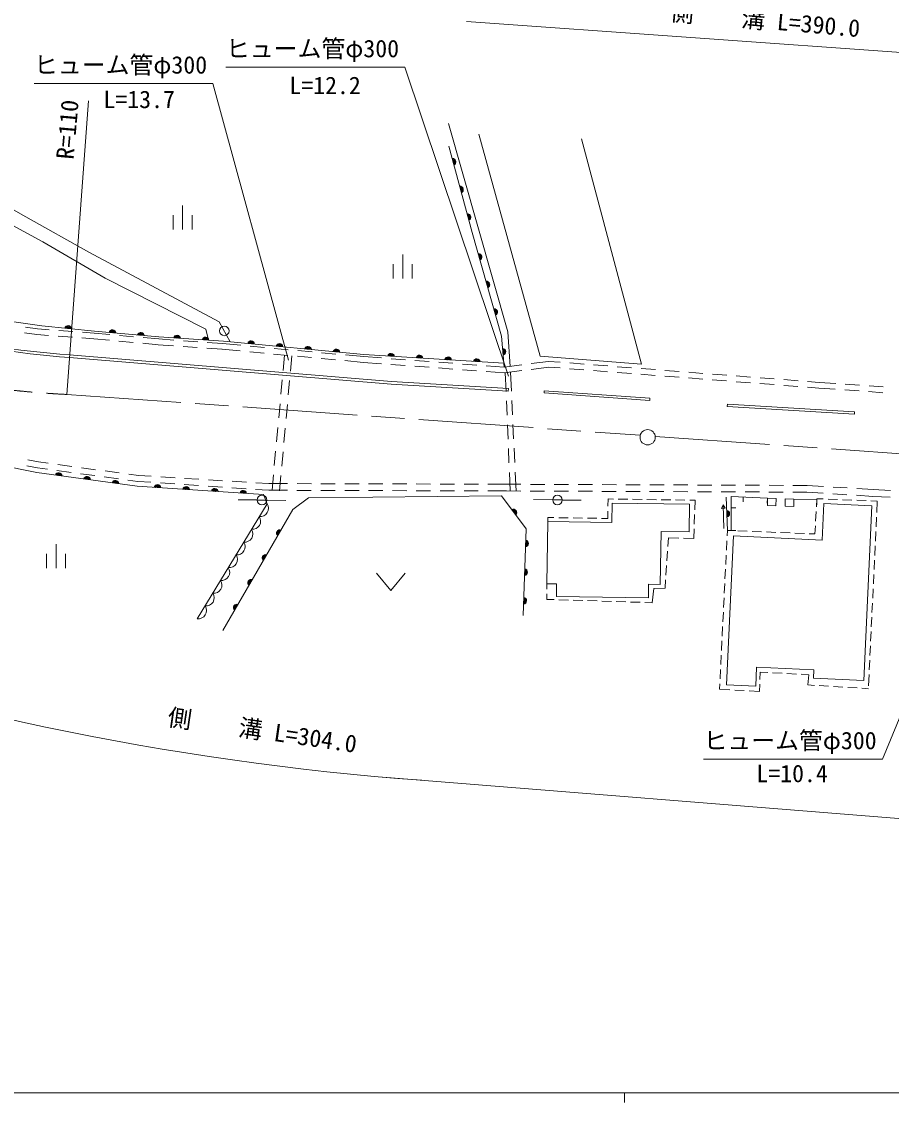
# Model space of a CAD drawing. Units: millimetres, scale not verified. Extents: x 40000 to 680000, y 20000 to 380000.
# Drawn here: x 204818 to 295948, y 204000 to 317216 of the extents above; entities that cross this region are included whole.
import ezdxf
from ezdxf.enums import TextEntityAlignment as Align

# ---------------------------------------------------------------- set-up
doc = ezdxf.new("R2010")
doc.units = ezdxf.units.MM
doc.header["$LTSCALE"] = 1000
doc.linetypes.add('CHAIN', pattern=[18.5, 12, -1.5, 3.5, -1.5])
for name, color, linetype, lineweight in [('M-BGD', 7, 'Continuous', 13), ('M-BMK', 2, 'CHAIN', 13), ('M-BMK-SRVR', 3, 'Continuous', 13), ('M-STR-HTXT', 7, 'Continuous', 13), ('M-TTL-BAND', 7, 'Continuous', 13)]:
    doc.layers.add(name, color=color, linetype=linetype, lineweight=lineweight)
doc.styles.add('ＭＳ ゴシック', font='')
doc.styles.get('ＭＳ ゴシック').set_extended_font_data('MS Gothic')

msp = doc.modelspace()

# ---------------------------------------------------------------- linework, layer by layer
at = {"layer": 'M-BGD'}
for p, q in [((252721, 305412), (259159, 282158)), ((221687, 297954), (221687, 295454)), ((220687, 296954), (220687, 295454)), ((222687, 296954), (222687, 295454)), ((244744, 292821), (244744, 290321)), ((243744, 291821), (243744, 290321)), ((245744, 291821), (245744, 290321)), ((205134, 284628), (206402, 284436)), ((205222, 285222), (206469, 285033)), ((206402, 284436), (207648, 284342)), ((206469, 285033), (207706, 284939)), ((208645, 284266), (210141, 284153)), ((208703, 284864), (210199, 284750)), ((211196, 284674), (212433, 284581)), ((212433, 284581), (214067, 284433)), ((215063, 284344), (216557, 284209)), ((211138, 284077), (212383, 283983)), ((212383, 283983), (214018, 283835)), ((215014, 283746), (216508, 283611)), ((217504, 283521), (219138, 283374)), ((217553, 284120), (219187, 283972)), ((219138, 283374), (220731, 283259)), ((219187, 283972), (220777, 283857)), ((221728, 283187), (223224, 283078)), ((221774, 283785), (223270, 283676)), ((224268, 283604), (225858, 283489)), ((225858, 283489), (227784, 283311)), ((228780, 283219), (230274, 283080)), ((224222, 283006), (225814, 282890)), ((225814, 282890), (225802, 282891)), ((225802, 282891), (227732, 282713)), ((228727, 282621), (230221, 282483)), ((231217, 282391), (232710, 282252)), ((231269, 282988), (232763, 282850)), ((232214, 280680), (232362, 282285)), ((232986, 280608), (233134, 282213)), ((233706, 282160), (235200, 282022)), ((233759, 282758), (235252, 282620)), ((236196, 281930), (237689, 281792)), ((236248, 282528), (237742, 282390)), ((238738, 282298), (240664, 282119)), ((240664, 282119), (242535, 281979)), ((238685, 281700), (240614, 281522)), ((240614, 281522), (242519, 281379)), ((243516, 281304), (245012, 281192)), ((243533, 281905), (245028, 281793)), ((246009, 281118), (247505, 281006)), ((246026, 281718), (247521, 281606)), ((248502, 280931), (249998, 280819)), ((248519, 281532), (250014, 281420)), ((251012, 281345), (252507, 281233)), ((253505, 281159), (255376, 281019)), ((255376, 281019), (257212, 281258)), ((258203, 281387), (260039, 281627)), ((258219, 280784), (260055, 281024)), ((260039, 281627), (261250, 281533)), ((260055, 281024), (261235, 280932)), ((262232, 280854), (263728, 280738)), ((262247, 281455), (263742, 281339)), ((264739, 281261), (266235, 281145)), ((267232, 281067), (268727, 280951)), ((269724, 280873), (271220, 280757)), ((231984, 278190), (232122, 279684)), ((250995, 280745), (252491, 280633)), ((253488, 280558), (255392, 280416)), ((255392, 280416), (257228, 280655)), ((255577, 278485), (255498, 280429)), ((256038, 280500), (256131, 278518)), ((264725, 280660), (266220, 280544)), ((267217, 280466), (268713, 280350)), ((269710, 280272), (271205, 280156)), ((272202, 280078), (273698, 279962)), ((272217, 280679), (273712, 280563)), ((274695, 279884), (276190, 279768)), ((274709, 280485), (276204, 280369)), ((277187, 279690), (278682, 279574)), ((277201, 280291), (278697, 280175)), ((279694, 280097), (281189, 279981)), ((282186, 279903), (283682, 279787)), ((284679, 279709), (286174, 279593)), ((232756, 278119), (232894, 279612)), ((255827, 278779), (255811, 278499)), ((279679, 279496), (281175, 279380)), ((282172, 279302), (283667, 279186)), ((284664, 279108), (286160, 278992)), ((287157, 278914), (288337, 278822)), ((287171, 279515), (288382, 279421)), ((288337, 278822), (290069, 278699)), ((288382, 279421), (290112, 279298)), ((291066, 278629), (292562, 278522)), ((291110, 279227), (292606, 279121)), ((293603, 279050), (295100, 278944)), ((255678, 275987), (255617, 277486)), ((256177, 277519), (256247, 276020)), ((293560, 278452), (295056, 278345)), ((231755, 275701), (231892, 277194)), ((232527, 275629), (232664, 277123)), ((231525, 273211), (231663, 274705)), ((232297, 273140), (232435, 274634)), ((255779, 273489), (255718, 274988)), ((256294, 275022), (256364, 273523)), ((231296, 270722), (231433, 272215)), ((232068, 270650), (232205, 272144)), ((255880, 270991), (255820, 272490)), ((256411, 272524), (256481, 271026)), ((206496, 270469), (205361, 270698)), ((206600, 271087), (205481, 271312)), ((207615, 270949), (206600, 271087)), ((210093, 270613), (208606, 270815)), ((207532, 270329), (206496, 270469)), ((210009, 269993), (208523, 270194)), ((212487, 269657), (211000, 269859)), ((212570, 270277), (211084, 270479)), ((214964, 269321), (213478, 269523)), ((215047, 269942), (213561, 270143)), ((217054, 269670), (216038, 269807)), ((218395, 269587), (217054, 269670)), ((220891, 269433), (219393, 269525)), ((231056, 268121), (231204, 269726)), ((231828, 268050), (231976, 269655)), ((255999, 268047), (255921, 269992)), ((256528, 270027), (256621, 268045)), ((216991, 269046), (215955, 269187)), ((218365, 268954), (216991, 269046)), ((220859, 268786), (219363, 268887)), ((223353, 268618), (221857, 268719)), ((223386, 269279), (221889, 269371)), ((225848, 268450), (224351, 268551)), ((225881, 269125), (224384, 269217)), ((228342, 268282), (226846, 268383)), ((228376, 268970), (226879, 269063)), ((230715, 268826), (229374, 268909)), ((232673, 268820), (230715, 268826)), ((235173, 268813), (233673, 268817)), ((237673, 268806), (236173, 268810)), ((240173, 268798), (238673, 268803)), ((242673, 268791), (241173, 268795)), ((245173, 268784), (243673, 268788)), ((247673, 268776), (246173, 268781)), ((250173, 268769), (248673, 268773)), ((252673, 268762), (251173, 268766)), ((255630, 268753), (253673, 268759)), ((257129, 268747), (255630, 268753)), ((259629, 268737), (258129, 268743)), ((262129, 268727), (260629, 268733)), ((264629, 268717), (263129, 268723)), ((267129, 268707), (265629, 268713)), ((269629, 268697), (268129, 268703)), ((272129, 268688), (270629, 268693)), ((274629, 268678), (273129, 268684)), ((277129, 268668), (275629, 268674)), ((279629, 268658), (278129, 268664)), ((282129, 268648), (280629, 268654)), ((284629, 268638), (283129, 268644)), ((287128, 268628), (285629, 268634)), ((288834, 268520), (287128, 268628)), ((291329, 268361), (289832, 268456)), ((230713, 268122), (229340, 268214)), ((232671, 268116), (230713, 268122)), ((235171, 268109), (233671, 268113)), ((255107, 267555), (234881, 267344)), ((237671, 268102), (236171, 268106)), ((240171, 268094), (238671, 268099)), ((242671, 268087), (241171, 268091)), ((245171, 268079), (243671, 268084)), ((247670, 268072), (246171, 268077)), ((250170, 268065), (248670, 268069)), ((252670, 268057), (251170, 268062)), ((255628, 268049), (253670, 268055)), ((257116, 268043), (255628, 268049)), ((259616, 268033), (258116, 268039)), ((262116, 268023), (260616, 268029)), ((264616, 268013), (263116, 268019)), ((267116, 268003), (265616, 268009)), ((266262, 267214), (266250, 266441)), ((266824, 267205), (266262, 267214)), ((268324, 267182), (267324, 267198)), ((269616, 267993), (268116, 267999)), ((272116, 267983), (270616, 267989)), ((274616, 267974), (273116, 267979)), ((277116, 267964), (275616, 267970)), ((279616, 267954), (278116, 267960)), ((278763, 263918), (278633, 267411)), ((280435, 267417), (280408, 266917)), ((282116, 267944), (280616, 267950)), ((282974, 267279), (282947, 266780)), ((284616, 267934), (283116, 267940)), ((287104, 267924), (285616, 267930)), ((288801, 267816), (287104, 267924)), ((288101, 266390), (288152, 267239)), ((288152, 267239), (288814, 267213)), ((289314, 267194), (290313, 267155)), ((291296, 267657), (289799, 267753)), ((293991, 267486), (292294, 267594)), ((294032, 268189), (292327, 268297)), ((295815, 267385), (293991, 267486)), ((295842, 268083), (294032, 268189)), ((229500, 267104), (227500, 267126)), ((229500, 267099), (230500, 267099)), ((230500, 267088), (232499, 267047)), ((260462, 267112), (258462, 267139)), ((260462, 267105), (261462, 267105)), ((261462, 267099), (263461, 267076)), ((269824, 267159), (268824, 267175)), ((271324, 267136), (270324, 267151)), ((272824, 267113), (271824, 267128)), ((274323, 267089), (273324, 267105)), ((275386, 267073), (274823, 267082)), ((275349, 266067), (275386, 267073)), ((278146, 266227), (278325, 266606)), ((278521, 266236), (278146, 266227)), ((278381, 264107), (278325, 266606)), ((278325, 266606), (278521, 266236)), ((279159, 266291), (279659, 266288)), ((285733, 267189), (285717, 266689)), ((285733, 267189), (288145, 267111)), ((288145, 267111), (288128, 266611)), ((288145, 267111), (288128, 266611)), ((290812, 267136), (291812, 267097)), ((292311, 267078), (293311, 267039)), ((293810, 267020), (294472, 266994)), ((294472, 266994), (294415, 265800)), ((259955, 265264), (259948, 264845)), ((260593, 265255), (259955, 265264)), ((262092, 265231), (261093, 265247)), ((263592, 265208), (262592, 265224)), ((265092, 265185), (264092, 265200)), ((266230, 265167), (265592, 265177)), ((266242, 265941), (266230, 265167)), ((275295, 264568), (275331, 265567)), ((288012, 264892), (288072, 265891)), ((294391, 265300), (294344, 264301)), ((275240, 263062), (275276, 264068)), ((278735, 263338), (278763, 263918)), ((278763, 263918), (279351, 263894)), ((279144, 263903), (279644, 263900)), ((279850, 263874), (280849, 263833)), ((281349, 263813), (282348, 263772)), ((287931, 263544), (287982, 264393)), ((294320, 263802), (294272, 262803)), ((272527, 262240), (272587, 263131)), ((272587, 263131), (273663, 263103)), ((274163, 263090), (275240, 263062)), ((278661, 261839), (278710, 262838)), ((282848, 263751), (283847, 263711)), ((284346, 263690), (285346, 263649)), ((285845, 263629), (286844, 263588)), ((287344, 263568), (287931, 263544)), ((208432, 262470), (208432, 259970)), ((272426, 260743), (272493, 261741)), ((294248, 262304), (294201, 261305)), ((207432, 261470), (207432, 259970)), ((209432, 261470), (209432, 259970)), ((278588, 260341), (278637, 261340)), ((294177, 260805), (294129, 259807)), ((241991, 259435), (243491, 257635)), ((243491, 257635), (244991, 259435)), ((272325, 259246), (272392, 260244)), ((278514, 258843), (278563, 259842)), ((294105, 259307), (294058, 258308)), ((259847, 258326), (259852, 257760)), ((272231, 257856), (272291, 258748)), ((278441, 257345), (278490, 258344)), ((259857, 257260), (259862, 256695)), ((270875, 256345), (271063, 257831)), ((271063, 257831), (272231, 257856)), ((294034, 257809), (293986, 256810)), ((259862, 256695), (260621, 256671)), ((261121, 256655), (262120, 256623)), ((262620, 256607), (263619, 256576)), ((264119, 256560), (265119, 256528)), ((265618, 256512), (266618, 256480)), ((267118, 256464), (268117, 256433)), ((268617, 256417), (269616, 256385)), ((270116, 256369), (270875, 256345)), ((278367, 255847), (278416, 256845)), ((293962, 256311), (293915, 255312)), ((278294, 254348), (278343, 255347)), ((293891, 254812), (293843, 253813)), ((278221, 252850), (278269, 253849)), ((293820, 253314), (293772, 252315)), ((278147, 251352), (278196, 252351)), ((293748, 251816), (293700, 250817)), ((278074, 249854), (278123, 250853)), ((293677, 250317), (293629, 249318)), ((278000, 248356), (278049, 249354)), ((282208, 249069), (282174, 248313)), ((282997, 249028), (282208, 249069)), ((284495, 248949), (283496, 249001)), ((285993, 248871), (284994, 248923)), ((287281, 248803), (286492, 248845)), ((287202, 247729), (287281, 248803)), ((293605, 248819), (293548, 247625)), ((277947, 247276), (277976, 247856)), ((279033, 247219), (277947, 247276)), ((280531, 247140), (279533, 247193)), ((282117, 247057), (281031, 247114)), ((282151, 247813), (282117, 247057)), ((287877, 247687), (287202, 247729)), ((289374, 247595), (288376, 247657)), ((290871, 247503), (289873, 247565)), ((292368, 247411), (291370, 247473)), ((293543, 247339), (292868, 247381))]:
    msp.add_line(p, q, dxfattribs=at)
for points in [[(226673, 283681), (225525, 285775), (211851, 293066), (205268, 296762), (198413, 300639), (192716, 304390), (189682, 306503), (188045, 307814), (186656, 308827), (186110, 309514), (186282, 310528), (187187, 311697), (188029, 312337)], [(173936, 300844), (176983, 303972), (182317, 307973), (184154, 307962), (186259, 307072), (189816, 304663), (197382, 299384), (207056, 294155), (213584, 290329), (224136, 284995), (224414, 283850)], [(256013, 281102), (255757, 284721), (249557, 306547)], [(259159, 282158), (269779, 281326), (263492, 304954)], [(255376, 281019), (255114, 284252), (252020, 295111), (249577, 304158)], [(255343, 281426), (240683, 282338), (225986, 283747), (219205, 284191), (212451, 284799), (206919, 285336), (198087, 286591), (190784, 288267), (182366, 290860), (171747, 294896), (173440, 297481)], [(209826, 282022), (232153, 280174), (243549, 279236), (255811, 278499)], [(209850, 282301), (232176, 280452), (243569, 279515), (255827, 278779)], [(230172, 267671), (216941, 268552), (206413, 269979), (198236, 271628), (195475, 272307)], [(223226, 254661), (230528, 266707), (230172, 267671)], [(234881, 267344), (233251, 266100), (225909, 253420)], [(257373, 255016), (257669, 264080), (255107, 267555)], [(279144, 263903), (279166, 267485), (282974, 267279)]]:
    msp.add_lwpolyline(points, dxfattribs=at)
for points in [[(259567, 278554), (270652, 277774), (270636, 277540), (259551, 278320)], [(278766, 277125), (292083, 276327), (292070, 276111), (278753, 276909)], [(282951, 266522), (283852, 266494), (283875, 267252), (282974, 267279)], [(284808, 266459), (285710, 266432), (285733, 267189), (284832, 267217)], [(274788, 266662), (266675, 266788), (266643, 264741), (259948, 264845), (259847, 258326), (260874, 258310), (260853, 257009), (270494, 256859), (270516, 258272), (271737, 258253), (271822, 263802), (274744, 263757)], [(293043, 248181), (293916, 266489), (288864, 266730), (288681, 262896), (279410, 263338), (278666, 247754), (281731, 247608), (281826, 249595), (287837, 249309), (287795, 248431)]]:
    msp.add_lwpolyline(points, close=True, dxfattribs=at)
for centre in [(226051, 284816), (230000, 267099), (260962, 267105)]:
    msp.add_circle(centre, 500, dxfattribs=at)
for centre, radius, start, end in [((249964, 302517), 354, 293.91312, 96.3183), ((249964, 302517), 283, 296.13716, 94.09426), ((249964, 302517), 212, 299.88349, 90.34794), ((249964, 302517), 142, 307.59522, 82.63621), ((249964, 302517), 100, 317.91288, 72.31854), ((250746, 299620), 354, 293.91312, 96.3183), ((250746, 299620), 283, 296.13716, 94.09426), ((250746, 299620), 212, 299.88349, 90.34794), ((250746, 299620), 142, 307.59522, 82.63621), ((250746, 299620), 100, 317.91288, 72.31854), ((251528, 296724), 354, 293.91312, 96.3183), ((251528, 296724), 283, 296.13716, 94.09426), ((251528, 296724), 212, 299.88349, 90.34794), ((251528, 296724), 142, 307.59522, 82.63621), ((251528, 296724), 100, 317.91288, 72.31854), ((252693, 292552), 354, 294.69638, 97.10155), ((252693, 292552), 283, 296.92041, 94.87752), ((252693, 292552), 212, 300.66674, 91.13119), ((252693, 292552), 142, 308.37847, 83.41946), ((252693, 292552), 100, 318.69613, 73.1018), ((253515, 289667), 354, 294.69638, 97.10155), ((253515, 289667), 283, 296.92041, 94.87752), ((253515, 289667), 212, 300.66674, 91.13119), ((218902, 394390), 112734, 248.63219, 265.38343), ((218134, 391905), 109917, 248.53339, 265.67751), ((253515, 289667), 142, 308.37847, 83.41946), ((253515, 289667), 100, 318.69613, 73.1018), ((254337, 286781), 354, 294.69638, 97.10155), ((254337, 286781), 283, 296.92041, 94.87752), ((254337, 286781), 212, 300.66674, 91.13119), ((254337, 286781), 142, 308.37847, 83.41946), ((254337, 286781), 100, 318.69613, 73.1018), ((209680, 285014), 354, 3.2582, 165.66338), ((209680, 285014), 283, 5.48224, 163.43934), ((209680, 285014), 212, 9.22857, 159.69302), ((209680, 285014), 142, 16.9403, 151.98129), ((209680, 285014), 100, 27.25796, 141.66363), ((214329, 284576), 354, 3.65071, 166.05589), ((214329, 284576), 283, 5.87475, 163.83185), ((214329, 284576), 212, 9.62107, 160.08552), ((214329, 284576), 142, 17.3328, 152.37379), ((214329, 284576), 100, 27.65047, 142.05613), ((217317, 284307), 354, 3.65071, 166.05589), ((217317, 284307), 283, 5.87475, 163.83185), ((217317, 284307), 212, 9.62107, 160.08552), ((217317, 284307), 142, 17.3328, 152.37379), ((217317, 284307), 100, 27.65047, 142.05613), ((221095, 284013), 354, 5.05003, 167.45521), ((221095, 284013), 283, 7.27407, 165.23117), ((221095, 284013), 212, 11.02039, 161.48484), ((221095, 284013), 142, 18.73212, 153.77311), ((221095, 284013), 100, 29.04979, 143.45545), ((224088, 283817), 354, 5.05003, 167.45521), ((224088, 283817), 283, 7.27407, 165.23117), ((224088, 283817), 212, 11.02039, 161.48484), ((224088, 283817), 142, 18.73212, 153.77311), ((224088, 283817), 100, 29.04979, 143.45545), ((228850, 283418), 354, 3.32201, 165.72719), ((228850, 283418), 283, 5.54605, 163.50315), ((228850, 283418), 212, 9.29237, 159.75682), ((228850, 283418), 142, 17.0041, 152.04509), ((228850, 283418), 100, 27.32176, 141.72743), ((231836, 283132), 354, 3.32201, 165.72719), ((231836, 283132), 283, 5.54605, 163.50315), ((231836, 283132), 212, 9.29237, 159.75682), ((231836, 283132), 142, 17.0041, 152.04509), ((231836, 283132), 100, 27.32176, 141.72743), ((234822, 282846), 354, 3.32201, 165.72719), ((234822, 282846), 283, 5.54605, 163.50315), ((234822, 282846), 212, 9.29237, 159.75682), ((234822, 282846), 142, 17.0041, 152.04509), ((234822, 282846), 100, 27.32176, 141.72743), ((237809, 282559), 354, 3.32201, 165.72719), ((237809, 282559), 283, 5.54605, 163.50315), ((237809, 282559), 212, 9.29237, 159.75682), ((237809, 282559), 142, 17.0041, 152.04509), ((237809, 282559), 100, 27.32176, 141.72743), ((243518, 282108), 354, 5.23681, 167.64199), ((243518, 282108), 283, 7.46085, 165.41795), ((243518, 282108), 212, 11.20717, 161.67162), ((243518, 282108), 142, 18.9189, 153.95989), ((243518, 282108), 100, 29.23657, 143.64223), ((246512, 281921), 354, 5.23681, 167.64199), ((246512, 281921), 283, 7.46085, 165.41795), ((246512, 281921), 212, 11.20717, 161.67162), ((246512, 281921), 142, 18.9189, 153.95989), ((246512, 281921), 100, 29.23657, 143.64223), ((249506, 281735), 354, 5.23681, 167.64199), ((249506, 281735), 283, 7.46085, 165.41795), ((249506, 281735), 212, 11.20717, 161.67162), ((255191, 282631), 354, 283.43303, 85.8382), ((255191, 282631), 283, 285.65706, 83.61417), ((255191, 282631), 212, 289.40339, 79.86784), ((255191, 282631), 142, 297.11512, 72.15611), ((255191, 282631), 100, 307.43278, 61.83845), ((249506, 281735), 142, 18.9189, 153.95989), ((249506, 281735), 100, 29.23657, 143.64223), ((252501, 281549), 354, 5.23681, 167.64199), ((252501, 281549), 283, 7.46085, 165.41795), ((252501, 281549), 212, 11.20717, 161.67162), ((252501, 281549), 142, 18.9189, 153.95989), ((252501, 281549), 100, 29.23657, 143.64223), ((208697, 269614), 354, 1.0777, 163.48288), ((208697, 269614), 283, 3.30174, 161.25884), ((208697, 269614), 212, 7.04807, 157.51252), ((208697, 269614), 142, 14.7598, 149.80079), ((208697, 269614), 100, 25.07746, 139.48312), ((211670, 269212), 354, 1.0777, 163.48288), ((211670, 269212), 283, 3.30174, 161.25884), ((211670, 269212), 212, 7.04807, 157.51252), ((211670, 269212), 142, 14.7598, 149.80079), ((211670, 269212), 100, 25.07746, 139.48312), ((214643, 268809), 354, 1.0777, 163.48288), ((214643, 268809), 283, 3.30174, 161.25884), ((214643, 268809), 212, 7.04807, 157.51252), ((214643, 268809), 142, 14.7598, 149.80079), ((214643, 268809), 100, 25.07746, 139.48312), ((219063, 268356), 354, 4.9895, 167.39468), ((219063, 268356), 283, 7.21354, 165.17064), ((219063, 268356), 212, 10.95987, 161.42431), ((219063, 268356), 142, 18.6716, 153.71258), ((219063, 268356), 100, 28.98926, 143.39492), ((222057, 268157), 354, 4.9895, 167.39468), ((222057, 268157), 283, 7.21354, 165.17064), ((222057, 268157), 212, 10.95987, 161.42431), ((222057, 268157), 142, 18.6716, 153.71258), ((222057, 268157), 100, 28.98926, 143.39492), ((225050, 267958), 354, 4.9895, 167.39468), ((225050, 267958), 283, 7.21354, 165.17064), ((225050, 267958), 212, 10.95987, 161.42431), ((225050, 267958), 142, 18.6716, 153.71258), ((225050, 267958), 100, 28.98926, 143.39492), ((228043, 267758), 354, 4.9895, 167.39468), ((228043, 267758), 283, 7.21354, 165.17064), ((228043, 267758), 212, 10.95987, 161.42431), ((228043, 267758), 142, 18.6716, 153.71258), ((228043, 267758), 100, 28.98926, 143.39492), ((229813, 266225), 862, 263.6226, 33.9258), ((256345, 265785), 354, 315.2015, 117.60668), ((256345, 265785), 283, 317.42554, 115.38264), ((229001, 264887), 862, 263.6226, 33.9258), ((256345, 265785), 212, 321.17186, 111.63631), ((256345, 265785), 142, 328.88359, 103.92458), ((256345, 265785), 100, 339.20126, 93.60692), ((278644, 265663), 354, 280.93927, 83.34445), ((278644, 265663), 283, 283.16331, 81.12041), ((278644, 265663), 212, 286.90964, 77.37409), ((278644, 265663), 142, 294.62137, 69.66236), ((278644, 265663), 100, 304.93903, 59.34469), ((228190, 263548), 862, 263.6226, 33.9258), ((231882, 263627), 354, 68.72806, 231.13323), ((231882, 263627), 283, 70.9521, 228.9092), ((231882, 263627), 212, 74.69842, 225.16287), ((227379, 262210), 862, 263.6226, 33.9258), ((231882, 263627), 142, 82.41015, 217.45114), ((231882, 263627), 100, 92.72781, 207.13348), ((257565, 262548), 354, 276.92478, 79.32996), ((257565, 262548), 283, 279.14882, 77.10592), ((257565, 262548), 212, 282.89515, 73.35959), ((257565, 262548), 142, 290.60688, 65.64786), ((257565, 262548), 100, 300.92454, 55.3302), ((226567, 260872), 862, 263.6226, 33.9258), ((230379, 261031), 354, 68.72806, 231.13323), ((230379, 261031), 283, 70.9521, 228.9092), ((230379, 261031), 212, 74.69842, 225.16287), ((230379, 261031), 142, 82.41015, 217.45114), ((230379, 261031), 100, 92.72781, 207.13348), ((225756, 259533), 862, 263.6226, 33.9258), ((257467, 259550), 354, 276.92478, 79.32996), ((257467, 259550), 283, 279.14882, 77.10592), ((257467, 259550), 212, 282.89515, 73.35959), ((257467, 259550), 142, 290.60688, 65.64786), ((257467, 259550), 100, 300.92454, 55.3302), ((224945, 258195), 862, 263.6226, 33.9258), ((228875, 258435), 354, 68.72806, 231.13323), ((228875, 258435), 283, 70.9521, 228.9092), ((228875, 258435), 212, 74.69842, 225.16287), ((228875, 258435), 142, 82.41015, 217.45114), ((228875, 258435), 100, 92.72781, 207.13348), ((224133, 256857), 862, 263.6226, 33.9258), ((223322, 255518), 862, 263.6226, 33.9258), ((227372, 255839), 354, 68.72806, 231.13323), ((227372, 255839), 283, 70.9521, 228.9092), ((227372, 255839), 212, 74.69842, 225.16287), ((227372, 255839), 142, 82.41015, 217.45114), ((227372, 255839), 100, 92.72781, 207.13348), ((257369, 256552), 354, 276.92478, 79.32996), ((257369, 256552), 283, 279.14882, 77.10592), ((257369, 256552), 212, 282.89515, 73.35959), ((257369, 256552), 142, 290.60688, 65.64786), ((257369, 256552), 100, 300.92454, 55.3302)]:
    msp.add_arc(centre, radius, start, end, dxfattribs=at)
at = {"layer": 'M-BMK'}
for p, q in [((209541, 278159), (269638, 273883)), ((271204, 273772), (369388, 266785))]:
    msp.add_line(p, q, dxfattribs=at)
msp.add_arc((214524, 377945), 99910, 247.57097, 267.14102, dxfattribs=at)
at = {"layer": 'M-BMK-SRVR'}
msp.add_line((209541, 278159), (211835, 308930), dxfattribs=at)
msp.add_circle((270410, 273674), 800, dxfattribs=at)
at = {"layer": 'M-STR-HTXT'}
for p, q in [((251418, 317216), (309116, 313111)), ((244979, 312430), (226229, 312430)), ((255840, 280078), (244979, 312430)), ((224868, 310719), (206118, 310719)), ((232779, 281754), (224868, 310719)), ((306679, 268347), (295013, 239942)), ((295013, 239942), (276263, 239942)), ((373716, 227570), (242679, 238074))]:
    msp.add_line(p, q, dxfattribs=at)
msp.add_arc((268334, 532673), 295714, 250.38045, 265.81104, dxfattribs=at)
at = {"layer": 'M-TTL-BAND'}
for p, q in [((40000, 205000), (579000, 205000)), ((268000, 205000), (268000, 204000))]:
    msp.add_line(p, q, dxfattribs=at)

# ---------------------------------------------------------------- texts
at = {"layer": 'M-BMK-SRVR', "style": 'ＭＳ ゴシック'}
msp.add_text('R=110', height=1833, rotation=84.958, dxfattribs=at).set_placement((209343, 302806), align=Align.MIDDLE_LEFT)
at = {"layer": 'M-STR-HTXT', "style": 'ＭＳ ゴシック'}
for s, rotation, p in [('側\u3000\u3000溝 L=390.0', 354.949, (282591, 315914)), ('側\u3000\u3000溝 L=304.0', 351.69, (229827, 241512))]:
    msp.add_text(s, height=1833, rotation=rotation, dxfattribs=at).set_placement(p, align=Align.BOTTOM_CENTER)
for p in [(226229, 312930), (206118, 311219), (276263, 240442)]:
    msp.add_text('ヒューム管φ300', height=1833, dxfattribs=at).set_placement(p, align=Align.BOTTOM_LEFT)
for s, p in [('L=12.2', (236613, 309070)), ('L=13.7', (217135, 307605)), ('L=10.4', (285544, 236992))]:
    msp.add_text(s, height=1833, dxfattribs=at).set_placement(p, align=Align.BOTTOM_CENTER)

doc.saveas('drawing.dxf')
